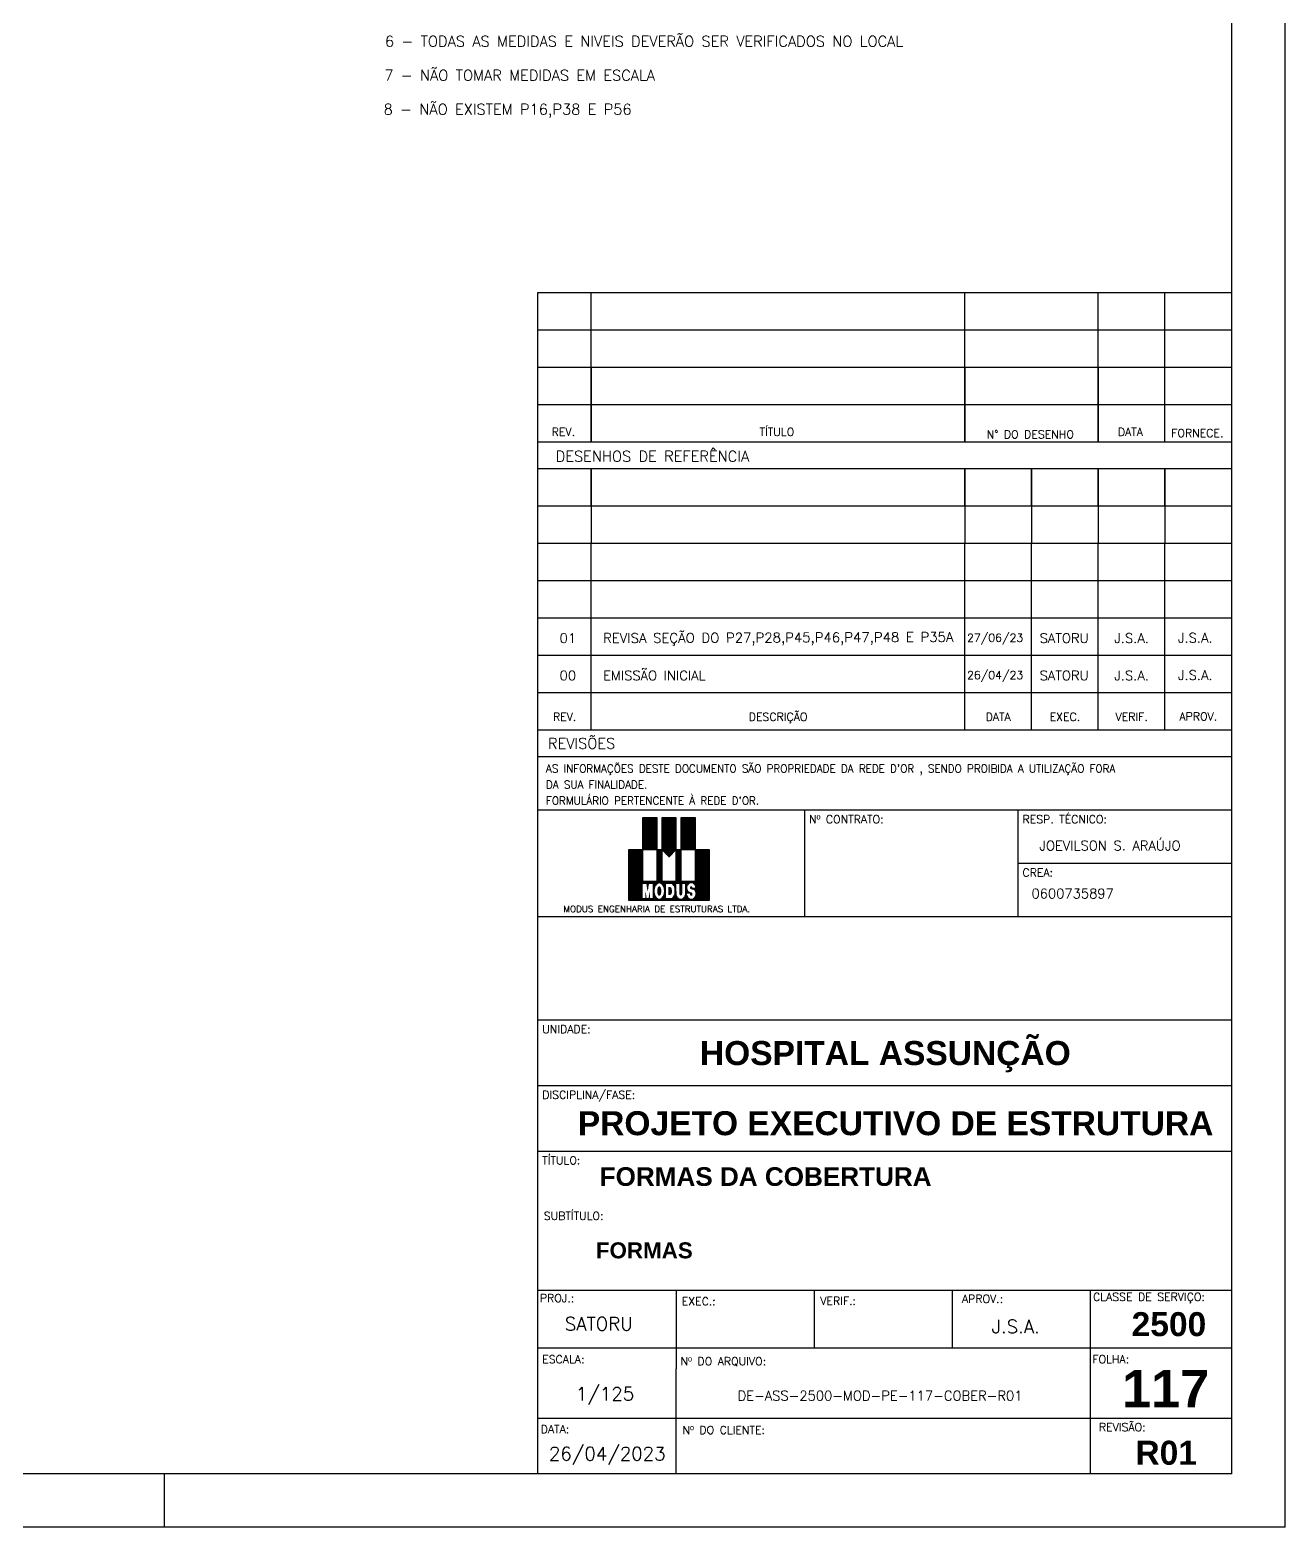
# Model space of a CAD drawing. Extents: x 571698 to 586573, y -117 to 10395.
# Drawn here: x 583633 to 586573, y -117 to 3391 of the extents above; entities that cross this region are included whole.
import ezdxf
from ezdxf.enums import TextEntityAlignment as Align

# ---------------------------------------------------------------- set-up
doc = ezdxf.new("R2010")
doc.units = 0
doc.header["$LTSCALE"] = 125
doc.header["$MEASUREMENT"] = 0
doc.layers.get('0').update_dxf_attribs({"linetype": 'CONTINUOUS'})
for name, color, linetype in [('01-FORM', 7, 'CONTINUOUS'), ('01TEXT', 2, 'CONTINUOUS'), ('216', 7, 'CONTINUOUS'), ('222', 6, 'CONTINUOUS'), ('226', 10, 'CONTINUOUS'), ('254', 254, 'CONTINUOUS'), ('car-t01', 1, 'CONTINUOUS')]:
    doc.layers.add(name, color=color, linetype=linetype)
doc.styles.add('ROMANS', font='ROMANS.shx')
doc.styles.get("Standard").update_dxf_attribs({"font": 'ROMANS.SHX'})

msp = doc.modelspace()

# ---------------------------------------------------------------- linework, layer by layer
for p, q in [((586572.6, -117.4), (586572.6, 10395.1)), ((583947.6, -117.4), (583947.6, 7.6)), ((586572.6, -117.4), (571697.6, -117.4))]:
    msp.add_line(p, q)
msp.add_lwpolyline([(583947.6, -117.4), (583947.6, 7.6)])
at = {"layer": '222'}
for q in [(586447.6, 10270.1), (572010.1, 7.6)]:
    msp.add_line((586447.6, 7.6), q, dxfattribs=at)
at = {"layer": '226', "color": 2}
for p, q in [((585067.7, 1543.9), (585102, 1543.9)), ((585112.4, 1543.9), (585146.7, 1543.9)), ((585157.2, 1543.9), (585191.4, 1543.9)), ((585067.7, 1542.5), (585102, 1542.5)), ((585067.7, 1541.1), (585102, 1541.1)), ((585067.7, 1539.6), (585102, 1539.6)), ((585067.7, 1538.2), (585102, 1538.2)), ((585067.7, 1536.8), (585102, 1536.8)), ((585067.7, 1535.4), (585102, 1535.4)), ((585067.7, 1533.9), (585102, 1533.9)), ((585067.7, 1532.5), (585102, 1532.5)), ((585067.7, 1531.1), (585102, 1531.1)), ((585067.7, 1529.7), (585102, 1529.7)), ((585067.7, 1528.2), (585102, 1528.2)), ((585067.7, 1526.8), (585102, 1526.8)), ((585067.7, 1525.4), (585102, 1525.4)), ((585067.7, 1523.9), (585102, 1523.9)), ((585067.7, 1522.5), (585102, 1522.5)), ((585067.7, 1521.1), (585102, 1521.1)), ((585067.7, 1519.7), (585102, 1519.7)), ((585067.7, 1518.2), (585102, 1518.2)), ((585067.7, 1516.8), (585102, 1516.8)), ((585067.7, 1515.4), (585102, 1515.4)), ((585067.7, 1514), (585102, 1514)), ((585067.7, 1512.5), (585102, 1512.5)), ((585067.7, 1511.1), (585102, 1511.1)), ((585067.7, 1509.7), (585102, 1509.7)), ((585112.4, 1542.5), (585146.7, 1542.5)), ((585112.4, 1541.1), (585146.7, 1541.1)), ((585112.4, 1539.6), (585146.7, 1539.6)), ((585112.4, 1538.2), (585146.7, 1538.2)), ((585112.4, 1536.8), (585146.7, 1536.8)), ((585112.4, 1535.4), (585146.7, 1535.4)), ((585112.4, 1533.9), (585146.7, 1533.9)), ((585112.4, 1532.5), (585146.7, 1532.5)), ((585112.4, 1531.1), (585146.7, 1531.1)), ((585112.4, 1529.7), (585146.7, 1529.7)), ((585112.4, 1528.2), (585146.7, 1528.2)), ((585112.4, 1526.8), (585146.7, 1526.8)), ((585112.4, 1525.4), (585146.7, 1525.4)), ((585112.4, 1523.9), (585146.7, 1523.9)), ((585112.4, 1522.5), (585146.7, 1522.5)), ((585112.4, 1521.1), (585146.7, 1521.1)), ((585112.4, 1519.7), (585146.7, 1519.7)), ((585112.4, 1518.2), (585146.7, 1518.2)), ((585112.4, 1516.8), (585146.7, 1516.8)), ((585112.4, 1515.4), (585146.7, 1515.4)), ((585112.4, 1514), (585146.7, 1514)), ((585112.4, 1512.5), (585146.7, 1512.5)), ((585112.4, 1511.1), (585146.7, 1511.1)), ((585112.4, 1509.7), (585146.7, 1509.7)), ((585157.2, 1542.5), (585191.4, 1542.5)), ((585157.2, 1541.1), (585191.4, 1541.1)), ((585157.2, 1539.6), (585191.4, 1539.6)), ((585157.2, 1538.2), (585191.4, 1538.2)), ((585157.2, 1536.8), (585191.4, 1536.8)), ((585157.2, 1535.4), (585191.4, 1535.4)), ((585157.2, 1533.9), (585191.4, 1533.9)), ((585157.2, 1532.5), (585191.4, 1532.5)), ((585157.2, 1531.1), (585191.4, 1531.1)), ((585157.2, 1529.7), (585191.4, 1529.7)), ((585157.2, 1528.2), (585191.4, 1528.2)), ((585157.2, 1526.8), (585191.4, 1526.8)), ((585157.2, 1525.4), (585191.4, 1525.4)), ((585157.2, 1523.9), (585191.4, 1523.9)), ((585157.2, 1522.5), (585191.4, 1522.5)), ((585157.2, 1521.1), (585191.4, 1521.1)), ((585157.2, 1519.7), (585191.4, 1519.7)), ((585157.2, 1518.2), (585191.4, 1518.2)), ((585157.2, 1516.8), (585191.4, 1516.8)), ((585157.2, 1515.4), (585191.4, 1515.4)), ((585157.2, 1514), (585191.4, 1514)), ((585157.2, 1512.5), (585191.4, 1512.5)), ((585157.2, 1511.1), (585191.4, 1511.1)), ((585157.2, 1509.7), (585191.4, 1509.7)), ((585067.7, 1508.3), (585102, 1508.3)), ((585067.7, 1506.8), (585102, 1506.8)), ((585067.7, 1505.4), (585102, 1505.4)), ((585067.7, 1504), (585102, 1504)), ((585067.7, 1502.6), (585102, 1502.6)), ((585067.7, 1501.1), (585102, 1501.1)), ((585067.7, 1499.7), (585102, 1499.7)), ((585067.7, 1498.3), (585102, 1498.3)), ((585067.7, 1496.9), (585102, 1496.9)), ((585067.7, 1495.4), (585102, 1495.4)), ((585067.7, 1494), (585102, 1494)), ((585067.7, 1492.6), (585102, 1492.6)), ((585067.7, 1491.1), (585102, 1491.1)), ((585067.7, 1489.7), (585102, 1489.7)), ((585067.7, 1488.3), (585102, 1488.3)), ((585067.7, 1486.9), (585102, 1486.9)), ((585067.7, 1485.4), (585102, 1485.4)), ((585067.7, 1484), (585102, 1484)), ((585067.7, 1482.6), (585102, 1482.6)), ((585067.7, 1481.2), (585102, 1481.2)), ((585067.7, 1479.7), (585102, 1479.7)), ((585067.7, 1478.3), (585102, 1478.3)), ((585067.7, 1476.9), (585102, 1476.9)), ((585067.7, 1475.5), (585102, 1475.5)), ((585067.7, 1474), (585102, 1474)), ((585112.4, 1508.3), (585146.7, 1508.3)), ((585112.4, 1506.8), (585146.7, 1506.8)), ((585112.4, 1505.4), (585146.7, 1505.4)), ((585112.4, 1504), (585146.7, 1504)), ((585112.4, 1502.6), (585146.7, 1502.6)), ((585112.4, 1501.1), (585146.7, 1501.1)), ((585112.4, 1499.7), (585146.7, 1499.7)), ((585112.4, 1498.3), (585146.7, 1498.3)), ((585112.4, 1496.9), (585146.7, 1496.9)), ((585112.4, 1495.4), (585146.7, 1495.4)), ((585112.4, 1494), (585146.7, 1494)), ((585112.4, 1492.6), (585146.7, 1492.6)), ((585112.4, 1491.1), (585146.7, 1491.1)), ((585112.4, 1489.7), (585146.7, 1489.7)), ((585112.4, 1488.3), (585146.7, 1488.3)), ((585112.4, 1486.9), (585146.7, 1486.9)), ((585112.4, 1485.4), (585146.7, 1485.4)), ((585112.4, 1484), (585146.7, 1484)), ((585112.4, 1482.6), (585146.7, 1482.6)), ((585112.4, 1481.2), (585146.7, 1481.2)), ((585112.4, 1479.7), (585146.7, 1479.7)), ((585112.4, 1478.3), (585146.7, 1478.3)), ((585112.4, 1476.9), (585146.7, 1476.9)), ((585112.4, 1475.5), (585146.7, 1475.5)), ((585112.4, 1474), (585146.7, 1474)), ((585157.2, 1508.3), (585191.4, 1508.3)), ((585157.2, 1506.8), (585191.4, 1506.8)), ((585157.2, 1505.4), (585191.4, 1505.4)), ((585157.2, 1504), (585191.4, 1504)), ((585157.2, 1502.6), (585191.4, 1502.6)), ((585157.2, 1501.1), (585191.4, 1501.1)), ((585157.2, 1499.7), (585191.4, 1499.7)), ((585157.2, 1498.3), (585191.4, 1498.3)), ((585157.2, 1496.9), (585191.4, 1496.9)), ((585157.2, 1495.4), (585191.4, 1495.4)), ((585157.2, 1494), (585191.4, 1494)), ((585157.2, 1492.6), (585191.4, 1492.6)), ((585157.2, 1491.1), (585191.4, 1491.1)), ((585157.2, 1489.7), (585191.4, 1489.7)), ((585157.2, 1488.3), (585191.4, 1488.3)), ((585157.2, 1486.9), (585191.4, 1486.9)), ((585157.2, 1485.4), (585191.4, 1485.4)), ((585157.2, 1484), (585191.4, 1484)), ((585157.2, 1482.6), (585191.4, 1482.6)), ((585157.2, 1481.2), (585191.4, 1481.2)), ((585157.2, 1479.7), (585191.4, 1479.7)), ((585157.2, 1478.3), (585191.4, 1478.3)), ((585157.2, 1476.9), (585191.4, 1476.9)), ((585157.2, 1475.5), (585191.4, 1475.5)), ((585157.2, 1474), (585191.4, 1474)), ((585035.8, 1350.6), (585035.8, 1470.4)), ((585035.8, 1470.4), (585067.7, 1470.4)), ((585035.8, 1469.8), (585067.7, 1469.8)), ((585035.8, 1468.3), (585067.7, 1468.3)), ((585035.8, 1466.9), (585067.7, 1466.9)), ((585035.8, 1465.5), (585067.7, 1465.5)), ((585035.8, 1464.1), (585067.7, 1464.1)), ((585035.8, 1462.6), (585067.7, 1462.6)), ((585035.8, 1461.2), (585067.7, 1461.2)), ((585035.8, 1459.8), (585067.7, 1459.8)), ((585035.8, 1458.4), (585067.7, 1458.4)), ((585035.8, 1456.9), (585067.7, 1456.9)), ((585035.8, 1455.5), (585067.7, 1455.5)), ((585035.8, 1454.1), (585067.7, 1454.1)), ((585035.8, 1452.6), (585067.7, 1452.6)), ((585035.8, 1451.2), (585067.7, 1451.2)), ((585035.8, 1449.8), (585067.7, 1449.8)), ((585035.8, 1448.4), (585067.7, 1448.4)), ((585035.8, 1446.9), (585067.7, 1446.9)), ((585035.8, 1445.5), (585067.7, 1445.5)), ((585035.8, 1444.1), (585067.7, 1444.1)), ((585035.8, 1442.7), (585067.7, 1442.7)), ((585035.8, 1441.2), (585067.7, 1441.2)), ((585035.8, 1439.8), (585067.7, 1439.8)), ((585035.8, 1438.4), (585067.7, 1438.4)), ((585067.7, 1472.6), (585102, 1472.6)), ((585067.7, 1471.2), (585102, 1471.2)), ((585067.7, 1470.4), (585067.7, 1396.2)), ((585102, 1396.2), (585102, 1470.4)), ((585102, 1470.4), (585112.4, 1470.4)), ((585102, 1469.8), (585112.4, 1469.8)), ((585102, 1468.3), (585112.4, 1468.3)), ((585102, 1466.9), (585112.4, 1466.9)), ((585102, 1465.5), (585112.4, 1465.5)), ((585102, 1464.1), (585112.4, 1464.1)), ((585102, 1462.6), (585112.4, 1462.6)), ((585102, 1461.2), (585112.4, 1461.2)), ((585102, 1459.8), (585112.4, 1459.8)), ((585102, 1458.4), (585112.4, 1458.4)), ((585102, 1456.9), (585112.4, 1456.9)), ((585102, 1455.5), (585112.4, 1455.5)), ((585102, 1454.1), (585112.4, 1454.1)), ((585102, 1452.6), (585112.4, 1452.6)), ((585102, 1451.2), (585112.4, 1451.2)), ((585102, 1449.8), (585112.4, 1449.8)), ((585102, 1448.4), (585112.4, 1448.4)), ((585102, 1446.9), (585112.4, 1446.9)), ((585102, 1445.5), (585112.4, 1445.5)), ((585102, 1444.1), (585112.4, 1444.1)), ((585102, 1442.7), (585112.4, 1442.7)), ((585102, 1441.2), (585112.4, 1441.2)), ((585102, 1439.8), (585112.4, 1439.8)), ((585102, 1438.4), (585112.4, 1438.4)), ((585112.4, 1472.6), (585146.7, 1472.6)), ((585112.4, 1471.2), (585146.7, 1471.2)), ((585112.4, 1470.4), (585112.4, 1396.2)), ((585113.1, 1469.8), (585146.1, 1469.8)), ((585114.5, 1468.3), (585144.6, 1468.3)), ((585115.9, 1466.9), (585143.2, 1466.9)), ((585117.3, 1465.5), (585141.8, 1465.5)), ((585118.8, 1464.1), (585140.4, 1464.1)), ((585120.2, 1462.6), (585138.9, 1462.6)), ((585121.6, 1461.2), (585137.5, 1461.2)), ((585123, 1459.8), (585136.1, 1459.8)), ((585124.5, 1458.4), (585134.7, 1458.4)), ((585125.9, 1456.9), (585133.2, 1456.9)), ((585127.3, 1455.5), (585131.8, 1455.5)), ((585128.7, 1454.1), (585130.4, 1454.1)), ((585146.7, 1396.2), (585146.7, 1470.4)), ((585146.7, 1470.4), (585157.2, 1470.4)), ((585146.7, 1469.8), (585157.2, 1469.8)), ((585146.7, 1468.3), (585157.2, 1468.3)), ((585146.7, 1466.9), (585157.2, 1466.9)), ((585146.7, 1465.5), (585157.2, 1465.5)), ((585146.7, 1464.1), (585157.2, 1464.1)), ((585146.7, 1462.6), (585157.2, 1462.6)), ((585146.7, 1461.2), (585157.2, 1461.2)), ((585146.7, 1459.8), (585157.2, 1459.8)), ((585146.7, 1458.4), (585157.2, 1458.4)), ((585146.7, 1456.9), (585157.2, 1456.9)), ((585146.7, 1455.5), (585157.2, 1455.5)), ((585146.7, 1454.1), (585157.2, 1454.1)), ((585146.7, 1452.6), (585157.2, 1452.6)), ((585146.7, 1451.2), (585157.2, 1451.2)), ((585146.7, 1449.8), (585157.2, 1449.8)), ((585146.7, 1448.4), (585157.2, 1448.4)), ((585146.7, 1446.9), (585157.2, 1446.9)), ((585146.7, 1445.5), (585157.2, 1445.5)), ((585146.7, 1444.1), (585157.2, 1444.1)), ((585146.7, 1442.7), (585157.2, 1442.7)), ((585146.7, 1441.2), (585157.2, 1441.2)), ((585146.7, 1439.8), (585157.2, 1439.8)), ((585146.7, 1438.4), (585157.2, 1438.4)), ((585157.2, 1472.6), (585191.4, 1472.6)), ((585157.2, 1471.2), (585191.4, 1471.2)), ((585157.2, 1470.4), (585157.2, 1396.2)), ((585191.4, 1470.4), (585223.3, 1470.4)), ((585191.4, 1396.2), (585191.4, 1470.4)), ((585191.4, 1469.8), (585223.3, 1469.8)), ((585191.4, 1468.3), (585223.3, 1468.3)), ((585191.4, 1466.9), (585223.3, 1466.9)), ((585191.4, 1465.5), (585223.3, 1465.5)), ((585191.4, 1464.1), (585223.3, 1464.1)), ((585191.4, 1462.6), (585223.3, 1462.6)), ((585191.4, 1461.2), (585223.3, 1461.2)), ((585191.4, 1459.8), (585223.3, 1459.8)), ((585191.4, 1458.4), (585223.3, 1458.4)), ((585191.4, 1456.9), (585223.3, 1456.9)), ((585191.4, 1455.5), (585223.3, 1455.5)), ((585191.4, 1454.1), (585223.3, 1454.1)), ((585191.4, 1452.6), (585223.3, 1452.6)), ((585191.4, 1451.2), (585223.3, 1451.2)), ((585191.4, 1449.8), (585223.3, 1449.8)), ((585191.4, 1448.4), (585223.3, 1448.4)), ((585191.4, 1446.9), (585223.3, 1446.9)), ((585191.4, 1445.5), (585223.3, 1445.5)), ((585191.4, 1444.1), (585223.3, 1444.1)), ((585191.4, 1442.7), (585223.3, 1442.7)), ((585191.4, 1441.2), (585223.3, 1441.2)), ((585191.4, 1439.8), (585223.3, 1439.8)), ((585191.4, 1438.4), (585223.3, 1438.4)), ((585223.3, 1470.4), (585223.3, 1350.6)), ((585035.8, 1437), (585067.7, 1437)), ((585035.8, 1435.5), (585067.7, 1435.5)), ((585035.8, 1434.1), (585067.7, 1434.1)), ((585035.8, 1432.7), (585067.7, 1432.7)), ((585035.8, 1431.3), (585067.7, 1431.3)), ((585035.8, 1429.8), (585067.7, 1429.8)), ((585035.8, 1428.4), (585067.7, 1428.4)), ((585035.8, 1427), (585067.7, 1427)), ((585035.8, 1425.6), (585067.7, 1425.6)), ((585035.8, 1424.1), (585067.7, 1424.1)), ((585035.8, 1422.7), (585067.7, 1422.7)), ((585035.8, 1421.3), (585067.7, 1421.3)), ((585035.8, 1419.9), (585067.7, 1419.9)), ((585035.8, 1418.4), (585067.7, 1418.4)), ((585035.8, 1417), (585067.7, 1417)), ((585035.8, 1415.6), (585067.7, 1415.6)), ((585035.8, 1414.1), (585067.7, 1414.1)), ((585035.8, 1412.7), (585067.7, 1412.7)), ((585035.8, 1411.3), (585067.7, 1411.3)), ((585035.8, 1409.9), (585067.7, 1409.9)), ((585035.8, 1408.4), (585067.7, 1408.4)), ((585035.8, 1407), (585067.7, 1407)), ((585035.8, 1405.6), (585067.7, 1405.6)), ((585035.8, 1404.2), (585067.7, 1404.2)), ((585102, 1437), (585112.4, 1437)), ((585102, 1435.5), (585112.4, 1435.5)), ((585102, 1434.1), (585112.4, 1434.1)), ((585102, 1432.7), (585112.4, 1432.7)), ((585102, 1431.3), (585112.4, 1431.3)), ((585102, 1429.8), (585112.4, 1429.8)), ((585102, 1428.4), (585112.4, 1428.4)), ((585102, 1427), (585112.4, 1427)), ((585102, 1425.6), (585112.4, 1425.6)), ((585102, 1424.1), (585112.4, 1424.1)), ((585102, 1422.7), (585112.4, 1422.7)), ((585102, 1421.3), (585112.4, 1421.3)), ((585102, 1419.9), (585112.4, 1419.9)), ((585102, 1418.4), (585112.4, 1418.4)), ((585102, 1417), (585112.4, 1417)), ((585102, 1415.6), (585112.4, 1415.6)), ((585102, 1414.1), (585112.4, 1414.1)), ((585102, 1412.7), (585112.4, 1412.7)), ((585102, 1411.3), (585112.4, 1411.3)), ((585102, 1409.9), (585112.4, 1409.9)), ((585102, 1408.4), (585112.4, 1408.4)), ((585102, 1407), (585112.4, 1407)), ((585102, 1405.6), (585112.4, 1405.6)), ((585102, 1404.2), (585112.4, 1404.2)), ((585146.7, 1437), (585157.2, 1437)), ((585146.7, 1435.5), (585157.2, 1435.5)), ((585146.7, 1434.1), (585157.2, 1434.1)), ((585146.7, 1432.7), (585157.2, 1432.7)), ((585146.7, 1431.3), (585157.2, 1431.3)), ((585146.7, 1429.8), (585157.2, 1429.8)), ((585146.7, 1428.4), (585157.2, 1428.4)), ((585146.7, 1427), (585157.2, 1427)), ((585146.7, 1425.6), (585157.2, 1425.6)), ((585146.7, 1424.1), (585157.2, 1424.1)), ((585146.7, 1422.7), (585157.2, 1422.7)), ((585146.7, 1421.3), (585157.2, 1421.3)), ((585146.7, 1419.9), (585157.2, 1419.9)), ((585146.7, 1418.4), (585157.2, 1418.4)), ((585146.7, 1417), (585157.2, 1417)), ((585146.7, 1415.6), (585157.2, 1415.6)), ((585146.7, 1414.1), (585157.2, 1414.1)), ((585146.7, 1412.7), (585157.2, 1412.7)), ((585146.7, 1411.3), (585157.2, 1411.3)), ((585146.7, 1409.9), (585157.2, 1409.9)), ((585146.7, 1408.4), (585157.2, 1408.4)), ((585146.7, 1407), (585157.2, 1407)), ((585146.7, 1405.6), (585157.2, 1405.6)), ((585146.7, 1404.2), (585157.2, 1404.2)), ((585191.4, 1437), (585223.3, 1437)), ((585191.4, 1435.5), (585223.3, 1435.5)), ((585191.4, 1434.1), (585223.3, 1434.1)), ((585191.4, 1432.7), (585223.3, 1432.7)), ((585191.4, 1431.3), (585223.3, 1431.3)), ((585191.4, 1429.8), (585223.3, 1429.8)), ((585191.4, 1428.4), (585223.3, 1428.4)), ((585191.4, 1427), (585223.3, 1427)), ((585191.4, 1425.6), (585223.3, 1425.6)), ((585191.4, 1424.1), (585223.3, 1424.1)), ((585191.4, 1422.7), (585223.3, 1422.7)), ((585191.4, 1421.3), (585223.3, 1421.3)), ((585191.4, 1419.9), (585223.3, 1419.9)), ((585191.4, 1418.4), (585223.3, 1418.4)), ((585191.4, 1417), (585223.3, 1417)), ((585191.4, 1415.6), (585223.3, 1415.6)), ((585191.4, 1414.1), (585223.3, 1414.1)), ((585191.4, 1412.7), (585223.3, 1412.7)), ((585191.4, 1411.3), (585223.3, 1411.3)), ((585191.4, 1409.9), (585223.3, 1409.9)), ((585191.4, 1408.4), (585223.3, 1408.4)), ((585191.4, 1407), (585223.3, 1407)), ((585191.4, 1405.6), (585223.3, 1405.6)), ((585191.4, 1404.2), (585223.3, 1404.2)), ((585035.8, 1402.7), (585067.7, 1402.7)), ((585035.8, 1401.3), (585067.7, 1401.3)), ((585035.8, 1399.9), (585067.7, 1399.9)), ((585035.8, 1398.5), (585067.7, 1398.5)), ((585035.8, 1397), (585067.7, 1397)), ((585035.8, 1395.6), (585223.3, 1395.6)), ((585035.8, 1394.2), (585223.3, 1394.2)), ((585035.8, 1392.8), (585223.3, 1392.8)), ((585035.8, 1391.3), (585103.9, 1391.3)), ((585035.8, 1389.9), (585067.6, 1389.9)), ((585035.8, 1388.5), (585067.6, 1388.5)), ((585035.8, 1387.1), (585067.6, 1387.1)), ((585035.8, 1385.6), (585067.6, 1385.6)), ((585035.8, 1384.2), (585067.6, 1384.2)), ((585035.8, 1382.8), (585067.6, 1382.8)), ((585035.8, 1381.3), (585067.6, 1381.3)), ((585035.8, 1379.9), (585067.6, 1379.9)), ((585035.8, 1378.5), (585067.6, 1378.5)), ((585035.8, 1377.1), (585067.6, 1377.1)), ((585035.8, 1375.6), (585067.6, 1375.6)), ((585035.8, 1374.2), (585067.6, 1374.2)), ((585035.8, 1372.8), (585067.6, 1372.8)), ((585035.8, 1371.4), (585067.6, 1371.4)), ((585035.8, 1369.9), (585067.6, 1369.9)), ((585035.8, 1368.5), (585067.6, 1368.5)), ((585067.7, 1396.2), (585102, 1396.2)), ((585074.2, 1371.4), (585074.3, 1371.4)), ((585074.2, 1369.9), (585074.5, 1369.9)), ((585074.2, 1368.5), (585074.7, 1368.5)), ((585077.1, 1389.9), (585082.1, 1389.9)), ((585077.3, 1388.5), (585081.8, 1388.5)), ((585077.5, 1387.1), (585081.6, 1387.1)), ((585077.7, 1385.6), (585081.3, 1385.6)), ((585077.9, 1384.2), (585081.1, 1384.2)), ((585078.1, 1382.8), (585080.9, 1382.8)), ((585078.3, 1381.3), (585080.6, 1381.3)), ((585078.6, 1379.9), (585080.4, 1379.9)), ((585078.8, 1378.5), (585080.2, 1378.5)), ((585079, 1377.1), (585079.9, 1377.1)), ((585079.2, 1375.6), (585079.7, 1375.6)), ((585079.4, 1374.2), (585079.5, 1374.2)), ((585084.3, 1368.5), (585084.8, 1368.5)), ((585084.5, 1369.9), (585084.8, 1369.9)), ((585084.7, 1371.4), (585084.8, 1371.4)), ((585091.6, 1389.9), (585101.7, 1389.9)), ((585091.6, 1388.5), (585100.2, 1388.5)), ((585091.6, 1387.1), (585099.1, 1387.1)), ((585091.6, 1385.6), (585098.2, 1385.6)), ((585091.6, 1384.2), (585097.5, 1384.2)), ((585091.6, 1382.8), (585096.9, 1382.8)), ((585091.6, 1381.3), (585096.4, 1381.3)), ((585091.6, 1379.9), (585096.1, 1379.9)), ((585091.6, 1378.5), (585095.8, 1378.5)), ((585091.6, 1377.1), (585095.6, 1377.1)), ((585091.6, 1375.6), (585095.5, 1375.6)), ((585091.6, 1374.2), (585095.4, 1374.2)), ((585091.6, 1372.8), (585095.4, 1372.8)), ((585091.6, 1371.4), (585095.4, 1371.4)), ((585091.6, 1369.9), (585095.6, 1369.9)), ((585091.6, 1368.5), (585095.8, 1368.5)), ((585102, 1402.7), (585112.4, 1402.7)), ((585102, 1401.3), (585112.4, 1401.3)), ((585102, 1399.9), (585112.4, 1399.9)), ((585102, 1398.5), (585112.4, 1398.5)), ((585102, 1397), (585112.4, 1397)), ((585102.5, 1374.2), (585111.1, 1374.2)), ((585102.5, 1372.8), (585111.1, 1372.8)), ((585102.6, 1375.6), (585111, 1375.6)), ((585102.6, 1371.4), (585111, 1371.4)), ((585102.8, 1377.1), (585110.8, 1377.1)), ((585102.8, 1369.9), (585110.8, 1369.9)), ((585103, 1368.5), (585110.5, 1368.5)), ((585103.1, 1378.5), (585110.5, 1378.5)), ((585103.6, 1379.9), (585110, 1379.9)), ((585104.3, 1381.3), (585109.3, 1381.3)), ((585105.5, 1382.8), (585108.1, 1382.8)), ((585109.6, 1391.3), (585177.5, 1391.3)), ((585111.9, 1389.9), (585122, 1389.9)), ((585112.4, 1396.2), (585146.7, 1396.2)), ((585113.4, 1388.5), (585122, 1388.5)), ((585114.5, 1387.1), (585122, 1387.1)), ((585115.3, 1385.6), (585122, 1385.6)), ((585116.1, 1384.2), (585122, 1384.2)), ((585116.6, 1382.8), (585122, 1382.8)), ((585117.1, 1381.3), (585122, 1381.3)), ((585117.5, 1379.9), (585122, 1379.9)), ((585117.7, 1378.5), (585122, 1378.5)), ((585117.8, 1368.5), (585122, 1368.5)), ((585118, 1377.1), (585122, 1377.1)), ((585118, 1369.9), (585122, 1369.9)), ((585118.1, 1375.6), (585122, 1375.6)), ((585118.1, 1371.4), (585122, 1371.4)), ((585118.2, 1374.2), (585122, 1374.2)), ((585118.2, 1372.8), (585122, 1372.8)), ((585128.7, 1381.3), (585133.4, 1381.3)), ((585128.7, 1379.9), (585134.5, 1379.9)), ((585128.7, 1378.5), (585135.1, 1378.5)), ((585128.7, 1377.1), (585135.5, 1377.1)), ((585128.7, 1375.6), (585135.6, 1375.6)), ((585128.7, 1374.2), (585135.8, 1374.2)), ((585128.7, 1372.8), (585135.8, 1372.8)), ((585128.7, 1371.4), (585135.8, 1371.4)), ((585128.7, 1369.9), (585135.7, 1369.9)), ((585128.7, 1368.5), (585135.4, 1368.5)), ((585137.2, 1389.9), (585146.7, 1389.9)), ((585138.8, 1388.5), (585146.7, 1388.5)), ((585139.7, 1387.1), (585146.7, 1387.1)), ((585140.7, 1385.6), (585146.7, 1385.6)), ((585141.3, 1384.2), (585146.7, 1384.2)), ((585141.8, 1382.8), (585146.7, 1382.8)), ((585142.1, 1381.3), (585146.7, 1381.3)), ((585142.4, 1379.9), (585146.7, 1379.9)), ((585142.6, 1378.5), (585146.7, 1378.5)), ((585142.6, 1368.5), (585146.8, 1368.5)), ((585142.7, 1377.1), (585146.7, 1377.1)), ((585142.7, 1369.9), (585146.8, 1369.9)), ((585142.8, 1375.6), (585146.7, 1375.6)), ((585142.8, 1374.2), (585146.7, 1374.2)), ((585142.8, 1372.8), (585146.7, 1372.8)), ((585142.8, 1371.4), (585146.8, 1371.4)), ((585146.7, 1402.7), (585157.2, 1402.7)), ((585146.7, 1401.3), (585157.2, 1401.3)), ((585146.7, 1399.9), (585157.2, 1399.9)), ((585146.7, 1398.5), (585157.2, 1398.5)), ((585146.7, 1397), (585157.2, 1397)), ((585154, 1389.9), (585160.2, 1389.9)), ((585154, 1388.5), (585160.2, 1388.5)), ((585154, 1387.1), (585160.2, 1387.1)), ((585154, 1385.6), (585160.2, 1385.6)), ((585154, 1384.2), (585160.2, 1384.2)), ((585154, 1382.8), (585160.2, 1382.8)), ((585154, 1381.3), (585160.2, 1381.3)), ((585154, 1379.9), (585160.2, 1379.9)), ((585154, 1378.5), (585160.2, 1378.5)), ((585154, 1377.1), (585160.2, 1377.1)), ((585154, 1375.6), (585160.2, 1375.6)), ((585154, 1374.2), (585160.2, 1374.2)), ((585154, 1372.8), (585160.2, 1372.8)), ((585154.1, 1371.4), (585160.2, 1371.4)), ((585154.1, 1369.9), (585160.2, 1369.9)), ((585154.1, 1368.5), (585160.2, 1368.5)), ((585157.2, 1396.2), (585191.4, 1396.2)), ((585167.5, 1389.9), (585175.7, 1389.9)), ((585167.5, 1388.5), (585174.3, 1388.5)), ((585167.5, 1387.1), (585173.2, 1387.1)), ((585167.5, 1385.6), (585172.7, 1385.6)), ((585167.5, 1384.2), (585172.4, 1384.2)), ((585167.5, 1382.8), (585172.2, 1382.8)), ((585167.5, 1381.3), (585172.2, 1381.3)), ((585167.5, 1379.9), (585172.2, 1379.9)), ((585167.5, 1378.5), (585172.4, 1378.5)), ((585167.5, 1377.1), (585172.8, 1377.1)), ((585167.5, 1375.6), (585173.2, 1375.6)), ((585167.5, 1374.2), (585174, 1374.2)), ((585167.5, 1372.8), (585174.8, 1372.8)), ((585167.5, 1371.4), (585176.6, 1371.4)), ((585167.5, 1369.9), (585179.5, 1369.9)), ((585167.6, 1368.5), (585182.4, 1368.5)), ((585179.5, 1381.3), (585183.7, 1381.3)), ((585179.9, 1382.8), (585183.1, 1382.8)), ((585180.3, 1379.9), (585223.3, 1379.9)), ((585183.4, 1378.5), (585223.3, 1378.5)), ((585186.4, 1391.3), (585223.3, 1391.3)), ((585186.6, 1377.1), (585223.3, 1377.1)), ((585187.7, 1389.9), (585223.3, 1389.9)), ((585188.9, 1388.5), (585223.3, 1388.5)), ((585188.9, 1375.6), (585223.3, 1375.6)), ((585189.8, 1387.1), (585223.3, 1387.1)), ((585189.8, 1374.2), (585223.3, 1374.2)), ((585190.6, 1385.6), (585223.3, 1385.6)), ((585190.8, 1372.8), (585223.3, 1372.8)), ((585191, 1384.2), (585223.3, 1384.2)), ((585191.2, 1382.8), (585223.3, 1382.8)), ((585191.4, 1402.7), (585223.3, 1402.7)), ((585191.4, 1401.3), (585223.3, 1401.3)), ((585191.4, 1399.9), (585223.3, 1399.9)), ((585191.4, 1398.5), (585223.3, 1398.5)), ((585191.4, 1397), (585223.3, 1397)), ((585191.4, 1381.3), (585223.3, 1381.3)), ((585191.7, 1371.4), (585223.3, 1371.4)), ((585191.9, 1369.9), (585223.3, 1369.9)), ((585192.1, 1368.5), (585223.3, 1368.5)), ((585035.8, 1367.1), (585067.6, 1367.1)), ((585035.8, 1365.7), (585067.6, 1365.7)), ((585035.8, 1364.2), (585067.6, 1364.2)), ((585035.8, 1362.8), (585067.6, 1362.8)), ((585035.8, 1361.4), (585067.6, 1361.4)), ((585035.8, 1360), (585067.6, 1360)), ((585035.8, 1358.5), (585067.6, 1358.5)), ((585035.8, 1357.1), (585067.6, 1357.1)), ((585035.8, 1355.7), (585103.2, 1355.7)), ((585035.8, 1354.3), (585223.3, 1354.3)), ((585035.8, 1352.8), (585223.3, 1352.8)), ((585035.8, 1351.4), (585223.3, 1351.4)), ((585223.3, 1350.6), (585035.8, 1350.6)), ((585074.2, 1367.1), (585075, 1367.1)), ((585074.2, 1365.7), (585075.2, 1365.7)), ((585074.2, 1364.2), (585075.4, 1364.2)), ((585074.2, 1362.8), (585075.7, 1362.8)), ((585074.2, 1361.4), (585075.9, 1361.4)), ((585074.2, 1360), (585076.1, 1360)), ((585074.2, 1358.5), (585076.4, 1358.5)), ((585074.2, 1357.1), (585076.6, 1357.1)), ((585082.4, 1357.1), (585084.7, 1357.1)), ((585082.6, 1358.5), (585084.7, 1358.5)), ((585082.9, 1360), (585084.7, 1360)), ((585083.1, 1361.4), (585084.7, 1361.4)), ((585083.3, 1362.8), (585084.7, 1362.8)), ((585083.6, 1364.2), (585084.7, 1364.2)), ((585083.8, 1365.7), (585084.7, 1365.7)), ((585084, 1367.1), (585084.7, 1367.1)), ((585091.6, 1367.1), (585096, 1367.1)), ((585091.6, 1365.7), (585096.4, 1365.7)), ((585091.6, 1364.2), (585096.8, 1364.2)), ((585091.6, 1362.8), (585097.3, 1362.8)), ((585091.6, 1361.4), (585098, 1361.4)), ((585091.6, 1360), (585098.8, 1360)), ((585091.6, 1358.5), (585099.9, 1358.5)), ((585091.6, 1357.1), (585101.3, 1357.1)), ((585103.5, 1367.1), (585110.1, 1367.1)), ((585104.2, 1365.7), (585109.4, 1365.7)), ((585105.3, 1364.2), (585108.3, 1364.2)), ((585110.3, 1355.7), (585153.7, 1355.7)), ((585112.3, 1357.1), (585122, 1357.1)), ((585113.7, 1358.5), (585122, 1358.5)), ((585114.7, 1360), (585122, 1360)), ((585115.5, 1361.4), (585122, 1361.4)), ((585116.2, 1362.8), (585122, 1362.8)), ((585116.8, 1364.2), (585122, 1364.2)), ((585117.2, 1365.7), (585122, 1365.7)), ((585117.5, 1367.1), (585122, 1367.1)), ((585128.7, 1367.1), (585134.5, 1367.1)), ((585128.7, 1365.7), (585133.4, 1365.7)), ((585137.2, 1357.1), (585151, 1357.1)), ((585138.6, 1358.5), (585149.6, 1358.5)), ((585139.6, 1360), (585148.6, 1360)), ((585140.4, 1361.4), (585148, 1361.4)), ((585141.2, 1362.8), (585147.4, 1362.8)), ((585141.7, 1364.2), (585147.2, 1364.2)), ((585142.1, 1365.7), (585146.9, 1365.7)), ((585142.4, 1367.1), (585146.8, 1367.1)), ((585154.2, 1367.1), (585160, 1367.1)), ((585154.7, 1365.7), (585159.4, 1365.7)), ((585156.6, 1364.2), (585158.1, 1364.2)), ((585160.8, 1355.7), (585177.6, 1355.7)), ((585163.1, 1357.1), (585175.5, 1357.1)), ((585164.6, 1358.5), (585174.1, 1358.5)), ((585165.5, 1360), (585173.4, 1360)), ((585166.2, 1361.4), (585172.6, 1361.4)), ((585166.8, 1362.8), (585172, 1362.8)), ((585167.2, 1364.2), (585171.5, 1364.2)), ((585167.5, 1365.7), (585171.4, 1365.7)), ((585167.6, 1367.1), (585171.3, 1367.1)), ((585178.8, 1367.1), (585183.9, 1367.1)), ((585179.2, 1365.7), (585184, 1365.7)), ((585180.1, 1364.2), (585183.7, 1364.2)), ((585186.1, 1355.7), (585223.3, 1355.7)), ((585188.1, 1357.1), (585223.3, 1357.1)), ((585189.4, 1358.5), (585223.3, 1358.5)), ((585190.2, 1360), (585223.3, 1360)), ((585190.9, 1361.4), (585223.3, 1361.4)), ((585191.4, 1362.8), (585223.3, 1362.8)), ((585191.8, 1364.2), (585223.3, 1364.2)), ((585192, 1367.1), (585223.3, 1367.1)), ((585192, 1365.7), (585223.3, 1365.7))]:
    msp.add_line(p, q, dxfattribs=at)
for points in [[(585067.7, 1470.4), (585102, 1470.4), (585102, 1544.5), (585067.7, 1544.5), (585067.7, 1470.4)], [(585112.4, 1470.4), (585129.6, 1453.3), (585146.7, 1470.4), (585146.7, 1544.5), (585112.4, 1544.5), (585112.4, 1470.4)], [(585157.2, 1470.4), (585191.4, 1470.4), (585191.4, 1544.5), (585157.2, 1544.5), (585157.2, 1470.4)]]:
    msp.add_lwpolyline(points, dxfattribs=at)
at = {"layer": '254', "color": 1}
for p, q in [((584822.3, 2775.5), (586447.6, 2775.5)), ((584947.6, 2425.5), (584947.6, 2775.5)), ((585822.6, 2425.5), (585822.6, 2775.5)), ((586135.1, 2425.5), (586135.1, 2775.5)), ((586291.3, 2425.5), (586291.3, 2775.5)), ((586447.6, 7.6), (586447.6, 2775.5)), ((584822.3, 2688), (586447.6, 2688)), ((584822.3, 2600.5), (586447.6, 2600.5)), ((584822.3, 2600.5), (586447.6, 2600.5)), ((584947.6, 2600.5), (584947.6, 2425.5)), ((585822.6, 2600.5), (585822.6, 2425.5)), ((586135.1, 2600.5), (586135.1, 2425.5)), ((584822.3, 2513), (586447.6, 2513)), ((584822.3, 2425.5), (586447.6, 2425.5)), ((584822.3, 2425.5), (586447.6, 2425.5)), ((584822.3, 2363), (586447.6, 2363)), ((584947.6, 2363), (584947.6, 2188)), ((584947.6, 2275.5), (584947.6, 2363)), ((585822.6, 2363), (585822.6, 2188)), ((585822.6, 2275.5), (585822.6, 2363)), ((585978.8, 2363), (585978.8, 2188)), ((585978.8, 2275.5), (585978.8, 2363)), ((586135.1, 2363), (586135.1, 2188)), ((586135.1, 2275.5), (586135.1, 2363)), ((586291.3, 2363), (586291.3, 2188)), ((586291.3, 2275.5), (586291.3, 2363)), ((584822.3, 2275.5), (586447.6, 2275.5)), ((584822.3, 2188), (586447.6, 2188)), ((584947.6, 1750.5), (584947.6, 2188)), ((585822.6, 1750.5), (585822.6, 2188)), ((585978.8, 1750.5), (585978.8, 2188)), ((586135.1, 1750.5), (586135.1, 2188)), ((586291.3, 1750.5), (586291.3, 2188)), ((584822.3, 2100.5), (586447.6, 2100.5)), ((584822.3, 2013), (586447.6, 2013)), ((584822.3, 1925.5), (586447.6, 1925.5)), ((584822.3, 1838), (586447.6, 1838)), ((584822.3, 1750.5), (586447.6, 1750.5)), ((584822.6, 1750.5), (586447.6, 1750.5)), ((584822.6, 1688), (586447.6, 1688)), ((584822.6, 1563), (586447.6, 1563)), ((585447.6, 1313), (585447.6, 1563)), ((585947.6, 1313), (585947.6, 1563)), ((585947.6, 1438), (586447.6, 1438)), ((584822.6, 1313), (586447.6, 1313)), ((584822.6, 1071.2), (586447.6, 1071.2)), ((584822.6, 917.5), (586447.6, 917.5)), ((584822.6, 763.7), (586447.6, 763.7)), ((584822.6, 438), (586447.6, 438)), ((585146, 438), (585146, 253)), ((585469.5, 438), (585469.5, 302.9)), ((585793, 438), (585793, 302.9)), ((586116.5, 7.6), (586116.5, 438)), ((584822.6, 302.9), (586041.3, 302.9)), ((586034.1, 302.9), (586446.4, 302.9)), ((585146, 7.6), (585146, 253)), ((584822.6, 137.7), (586447.6, 137.7))]:
    msp.add_line(p, q, dxfattribs=at)
msp.add_lwpolyline([(584822.6, 7.6), (584822.6, 2775.5)], dxfattribs=at)

# ---------------------------------------------------------------- texts
at = {"layer": '01-FORM', "color": 2, "style": 'ROMANS'}
for s, height, p in [('REV.', 18.75, (584882.2, 2439.5)), ('TÍTULO', 18.75, (585382.2, 2439.6)), ('DATA', 18.75, (586210.3, 2439.4)), ('N° DO DESENHO', 18.75, (585975.9, 2433.8)), ('FORNECE.', 18.75, (586367.1, 2436.8)), ('DESENHOS DE REFERÊNCIA', 25, (585090.8, 2379.4)), ('REV.', 18.75, (584885.1, 1771.8)), ('DESCRIÇÃO', 18.75, (585385.1, 1771.9)), ('DATA', 18.75, (585900.7, 1771.7)), ('EXEC.', 18.75, (586056.9, 1771.8)), ('VERIF.', 18.75, (586213.2, 1771.9)), ('APROV.', 18.75, (586369.4, 1772.7)), ('REVISÕES', 25, (584924.8, 1706.6))]:
    msp.add_text(s, height=height, dxfattribs=at).set_placement(p, align=Align.CENTER)
at = {"layer": '01-FORM', "style": 'ROMANS', "width": 0.95}
for s, p in [("AS INFORMAÇÕES DESTE DOCUMENTO SÃO PROPRIEDADE DA REDE D'OR , SENDO PROIBIDA A UTILIZAÇÃO FORA", (584841.3, 1650.5)), ('DA SUA FINALIDADE.', (584841.3, 1613)), ("FORMULÁRIO PERTENCENTE À REDE D'OR.", (584841.3, 1575.5))]:
    msp.add_text(s, height=18.75, dxfattribs=at).set_placement(p)
at = {"layer": '01-FORM', "color": 2, "style": 'ROMANS'}
for s, p in [('Nº CONTRATO:', (585457.6, 1531.8)), ('RESP. TÉCNICO:', (585957.6, 1531.8)), ('CREA:', (585957.6, 1406.8)), ('UNIDADE:', (584832.6, 1040)), ('DISCIPLINA/FASE:', (584832.6, 886.2)), ('TÍTULO:', (584832.6, 732.5)), ('SUBTÍTULO:', (584836.2, 602.3)), ('PROJ.:', (584827.1, 409.7)), ('VERIF.:', (585484, 403.3)), ('APROV.:', (585815.8, 408.1)), ('CLASSE DE SERVIÇO:', (586122.8, 412.6)), ('EXEC.:', (585159.4, 402.2)), ('ESCALA:', (584832.6, 266.3)), ('Nº DO ARQUIVO:', (585156.7, 261.7)), ('FOLHA:', (586121.3, 266.5)), ('DATA:', (584829.1, 102.5)), ('Nº DO CLIENTE:', (585161.3, 100.6)), ('REVISÃO:', (586136.6, 107.3))]:
    msp.add_text(s, height=18.75, dxfattribs=at).set_placement(p)
at = {"layer": '01-FORM', "color": 0, "style": 'ROMANS'}
for s, p in [('SATORU', (584885.4, 343.1)), ('J.S.A.', (585885.6, 336.7))]:
    msp.add_text(s, height=31.25, dxfattribs=at).set_placement(p)
at = {"layer": '01-FORM', "attachment_point": 1, "style": 'ROMANS'}
for s, width, insert, char_height in [('{\\fArial|b1|i0|c0|p34;HOSPITAL ASSUNÇÃO}', 1610.335, (585201.9, 1021.5), 56.25), ('{\\fArial|b1|i0|c0|p34;PROJETO EXECUTIVO DE ESTRUTURA}', 2159.788, (584915.9, 857.1), 56.25), ('{\\fArial|b1|i0|c0|p34;FORMAS DA COBERTURA}', 1806.703, (584967.1, 725.8), 43.75), ('{\\fArial|b1|i0|c0|p34;FORMAS}', 944.407, (584958.2, 549.8), 37.5), ('{\\fArial|b1|i0|c0|p34;2500}', 32.383, (586213.2, 386.2), 56.25), ('{\\fArial|b1|i0|c0|p34;117}', 32.383, (586190.9, 251), 87.5), ('{\\fArial|b1|i0|c0|p34;R01}', 32.383, (586222.1, 84.9), 56.25)]:
    msp.add_mtext_dynamic_manual_height_columns(s, width=width, gutter_width=1, heights=[0], dxfattribs=dict(at, insert=insert, char_height=char_height))
at = {"layer": '01-FORM', "color": 0, "style": 'ROMANS'}
for tag, text, p in [('1/125', 'ESCALA', (584979.7, 179.2)), ('26/04/2023', 'XX/XX/XX', (584984.9, 38.9))]:
    msp.add_attdef(tag, text=text, height=31.25, dxfattribs=at).set_placement(p, align=Align.CENTER)
at = {"layer": '01TEXT', "color": 0, "style": 'ROMANS'}
for s, height, p in [('01', 22.5, (584873.4, 1954.3)), ('27/06/23', 18.75, (585827.6, 1957.1)), ('SATORU', 22.5, (585997.8, 1954.3)), ('J.S.A.', 22.5, (586172.6, 1954.4)), ('J.S.A.', 22.5, (586321.7, 1955.2)), ('EMISSÃO INICIAL', 22.5, (584975.3, 1866.9)), ('00', 22.5, (584873.4, 1866.8)), ('26/04/23', 18.75, (585827.6, 1869.6)), ('SATORU', 22.5, (585997.8, 1866.8)), ('J.S.A.', 22.5, (586172.6, 1866.9)), ('J.S.A.', 22.5, (586321.7, 1867.7)), ('JOEVILSON S. ARAÚJO', 22.5, (585997.1, 1468.2)), ('0600735897', 22.5, (585978.6, 1355.9))]:
    msp.add_text(s, height=height, dxfattribs=at).set_placement(p)
at = {"layer": '01TEXT', "color": 0, "style": 'ROMANS', "width": 0.88523}
msp.add_text('REVISA SEÇÃO DO P27,P28,P45,P46,P47,P48 E P35A', height=22.5, rotation=0.1867, dxfattribs=at).set_placement((584975.3, 1954.4), (585795.8, 1957.1), align=Align.FIT)
at = {"layer": '01TEXT', "color": 0, "style": 'ROMANS'}
msp.add_text('DE-ASS-2500-MOD-PE-117-COBER-R01', height=22.5, dxfattribs=at).set_placement((585623.9, 190.5), align=Align.MIDDLE)
at = {"layer": '216'}
for s, p in [('6 - TODAS AS MEDIDAS E NIVEIS DEVERÃO SER VERIFICADOS NO LOCAL', (584464.2, 3351.7)), ('7 - NÃO TOMAR MEDIDAS EM ESCALA', (584462.7, 3272.1)), ('8 - NÃO EXISTEM P16,P38 E P56', (584461.2, 3192.4))]:
    msp.add_text(s, height=25, dxfattribs=at).set_placement(p)
at = {"layer": 'car-t01', "color": 2, "linetype": 'Continuous'}
msp.add_text('MODUS ENGENHARIA DE ESTRUTURAS LTDA.', height=15, dxfattribs=at).set_placement((584882.3, 1323.6))

doc.saveas('drawing.dxf')
